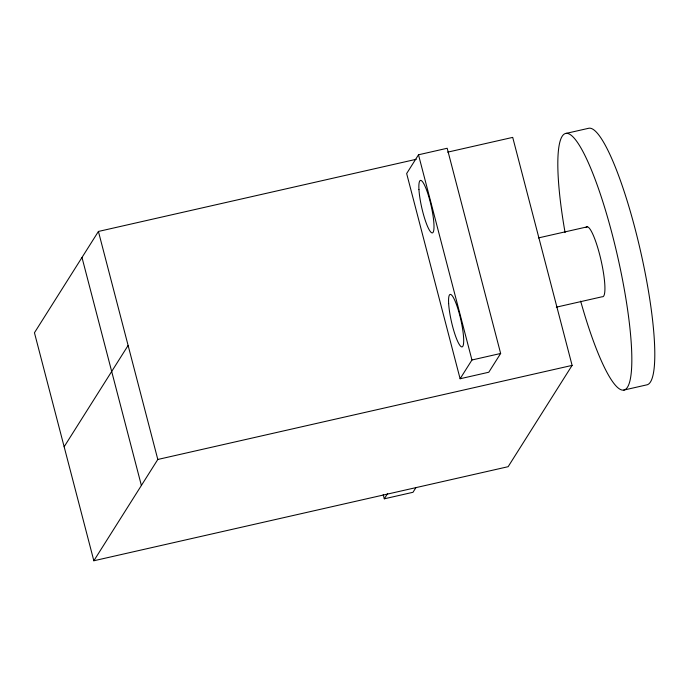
<?xml version="1.0" encoding="UTF-8"?>
<svg xmlns="http://www.w3.org/2000/svg" width="689" height="689" viewBox="0 0 689 689"><rect width="100%" height="100%" fill="white"/><g stroke="black" fill="none" stroke-linecap="round" stroke-linejoin="round"><path stroke-width="1.03" d="M416.216 159.297L98.415 231.452L34.45 332.753L93.842 560.76L508.137 466.694L572.103 365.394L512.711 137.387L447.678 152.148M64.146 446.756L128.111 345.456M93.842 560.76L157.807 459.468L572.103 365.394M418.499 154.784L406.656 173.542L460.106 378.752L488.794 372.232L500.645 353.474L447.187 148.264L418.499 154.784L471.948 359.994L460.106 378.752M383.213 494.642L384.298 498.81L387.683 493.445M415.803 487.829L412.987 492.291L384.298 498.81M565.893 133.451L588.845 128.24A131.547 23.392 77.2 0 1 640.83 252.389A131.547 23.392 77.2 0 1 646.738 384.875L623.786 390.086M538.419 237.92L587.459 226.793M556.307 307.173L602.212 296.744A35.88 6.382 77.2 0 0 600.696 258.797A35.88 6.382 77.2 0 0 585.926 227.568M471.948 359.994L500.645 353.474M98.415 231.452L157.807 459.468M81.991 257.471L141.383 485.478M565.083 232.581A131.547 23.392 77.2 0 1 584.134 153.862A131.547 23.392 77.2 0 1 631.787 363.603A131.547 23.392 77.2 0 1 580.655 301.119M418.955 189.613A26.905 4.789 77.2 0 0 431.211 232.469A26.905 4.789 77.2 0 0 429.118 197.829A26.905 4.789 77.2 0 0 418.955 189.613M448.651 303.616A26.905 4.789 77.2 0 0 460.907 346.472A26.905 4.789 77.2 0 0 458.814 311.841A26.905 4.789 77.2 0 0 448.651 303.616"/></g></svg>
